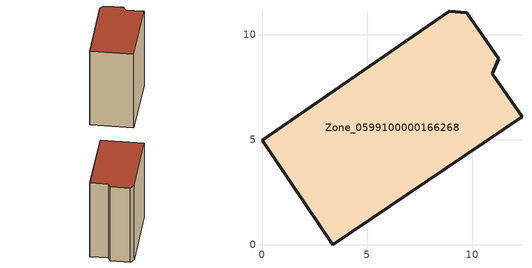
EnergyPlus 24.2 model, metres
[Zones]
Zone_0599100000166268
 floor ground (C_G): 0,4.98 8.91,11.11 9.74,11.04 11.26,8.84 10.95,8.14 12.36,6.09 3.36,0 z0
 wall outside (C_F): 3.36,0 12.36,6.09 10.95,8.14 11.26,8.84 9.74,11.04 8.91,11.11 0,4.98 3.36,0 z0:11.87
 roof outside (C_R): 8.91,11.11 0,4.98 3.36,0 12.36,6.09 10.95,8.14 11.26,8.84 9.74,11.04 z11.87
[BUILDING]
Pand.0599100000166268: North Axis=0; Terrain=City; Loads Convergence Tolerance Value=0.04; Temperature Convergence Tolerance Value=0.4; Solar Distribution=FullExterior; Maximum Number of Warmup Days=25; Minimum Number of Warmup Days=1
[Site:Location]
Rotterdam.The.Hague.AP_ZH_NLD Design_Conditions: Latitude=51.96; Longitude=4.45; Time Zone=1; Elevation=-4.5
[SITE:GROUNDTEMPERATURE:BUILDINGSURFACE]
18, 18, 18, 18, 18, 18, 18, 18, 18, 18, 18, 18
[MATERIAL] Thermal Absorptance=0.9; Solar Absorptance=0.7; Visible Absorptance=0.7
Name | Roughness | Thickness | Conductivity | Density | Specific Heat
G.TI.1946 | MediumSmooth | 0.15 | 1 | 540 | 1210
F.TI.1946 | Rough | 0.3 | 0.857143 | 1920 | 840
R.TI.1946 | MediumRough | 0.2 | 0.1 | 1500 | 1000
[CONSTRUCTION]
C_G: G.TI.1946
C_F: F.TI.1946
C_R: R.TI.1946
[ZONE]
Zone_0599100000166268: Type=1; Multiplier=1; Ceiling Height=Autocalculate; Volume=Autocalculate; Floor Area=autocalculate; Part of Total Floor Area=Yes
[ZONEINFILTRATION:DESIGNFLOWRATE]
Infil_Zone_0599100000166268: Zone or ZoneList or Space or SpaceList=Zone_0599100000166268; Schedule=AlwaysOn; Design Flow Rate Calculation Method=Flow/Area; Flow Rate per Floor Area=0.003; Constant Term Coefficient=1; Temperature Term Coefficient=0; Velocity Term Coefficient=0; Velocity Squared Term Coefficient=0
[HVACTEMPLATE:ZONE:IDEALLOADSAIRSYSTEM]
Zone_0599100000166268: Maximum Heating Supply Air Temperature=50; Minimum Cooling Supply Air Temperature=13; Maximum Heating Supply Air Humidity Ratio=0.0156; Minimum Cooling Supply Air Humidity Ratio=0.0077; Heating Limit=NoLimit; Cooling Limit=NoLimit; Dehumidification Control Type=ConstantSensibleHeatRatio; Cooling Sensible Heat Ratio=0.7; Dehumidification Setpoint=60; Humidification Control Type=None; Humidification Setpoint=30; Outdoor Air Method=None; Outdoor Air Flow Rate per Person=0.00944; Outdoor Air Flow Rate per Zone Floor Area=0; Outdoor Air Flow Rate per Zone=0; Demand Controlled Ventilation Type=None; Outdoor Air Economizer Type=NoEconomizer; Heat Recovery Type=None; Sensible Heat Recovery Effectiveness=0.7; Latent Heat Recovery Effectiveness=0.65
[ZONECONTROL:THERMOSTAT]
ThermostatControl_Zone_0599100000166268: Zone or ZoneList=Zone_0599100000166268; Control Type Schedule=DualSetpointControlType; Control 1=Thermostat_Zone_0599100000166268; Temperature Difference Between Cutout And Setpoint=0
[THERMOSTATSETPOINT:DUALSETPOINT]
Thermostat_Zone_0599100000166268: Heating Setpoint Temperature Schedule=HeatingSetpoint_Zone_0599100000166268; Cooling Setpoint Temperature Schedule=CoolingSetpoint_Zone_0599100000166268
[SCHEDULE:COMPACT]
HeatingSetpoint_Zone_0599100000166268: Through: 12/31, For: AllDays, Until: 24:00, 21
CoolingSetpoint_Zone_0599100000166268: Through: 12/31, For: AllDays, Until: 24:00, 24
DualSetpointControlType: Through: 12/31, For: AllDays, Until: 24:00, 4
AlwaysOn: Through: 12/31, For: AllDays, Until: 24:00, 1
